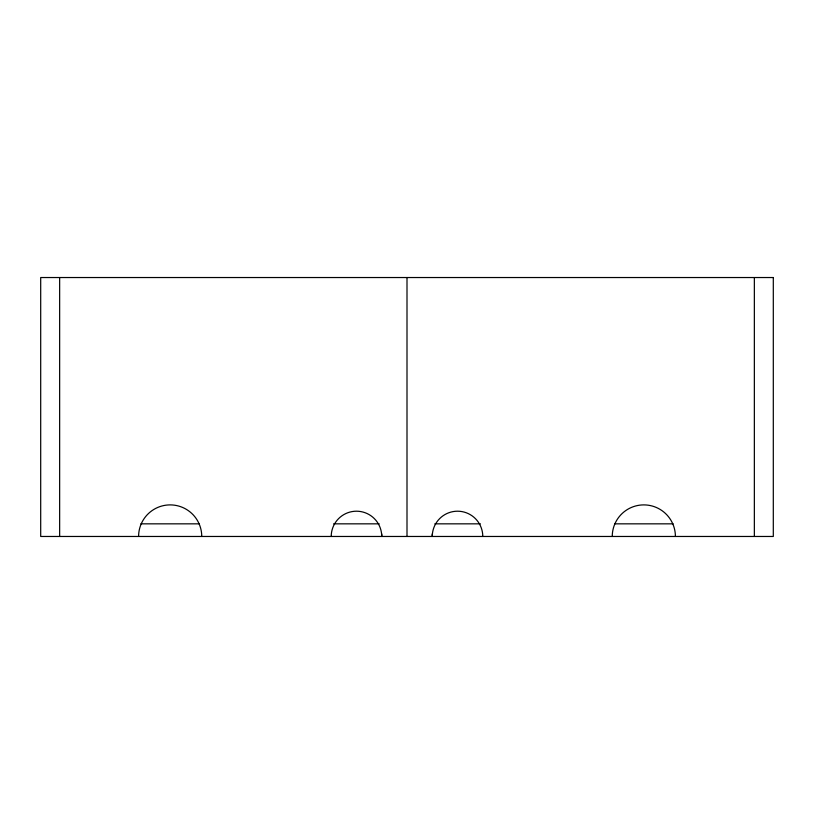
<?xml version="1.0" encoding="UTF-8"?>
<svg xmlns="http://www.w3.org/2000/svg" width="814" height="814" viewBox="0 0 814 814"><rect width="100%" height="100%" fill="white"/><g stroke="black" fill="none" stroke-linecap="round" stroke-linejoin="round"><path stroke-width="1.22" d="M140.883 523.84L199.267 523.84M333.587 523.84L379.202 523.84M434.798 523.84L480.413 523.84M614.733 523.84L673.117 523.84M754.354 277.533L754.354 536.467M432.265 533.943L432.265 536.467A25.265 25.265 0 0 1 457.529 511.202A25.265 25.265 0 0 1 482.783 536.467M407 277.533L407 536.467M381.735 533.943L381.735 536.467A25.265 25.265 0 0 0 356.471 511.202A25.265 25.265 0 0 0 331.217 536.467M59.646 277.533L59.646 536.467M612.25 536.467A31.573 31.573 0 0 1 643.833 504.894A31.573 31.573 0 0 1 675.406 536.467M138.594 536.467A31.573 31.573 0 0 1 170.167 504.894A31.573 31.573 0 0 1 201.75 536.467M773.3 277.533L40.7 277.533L40.7 536.467L773.3 536.467L773.3 277.533"/></g></svg>
